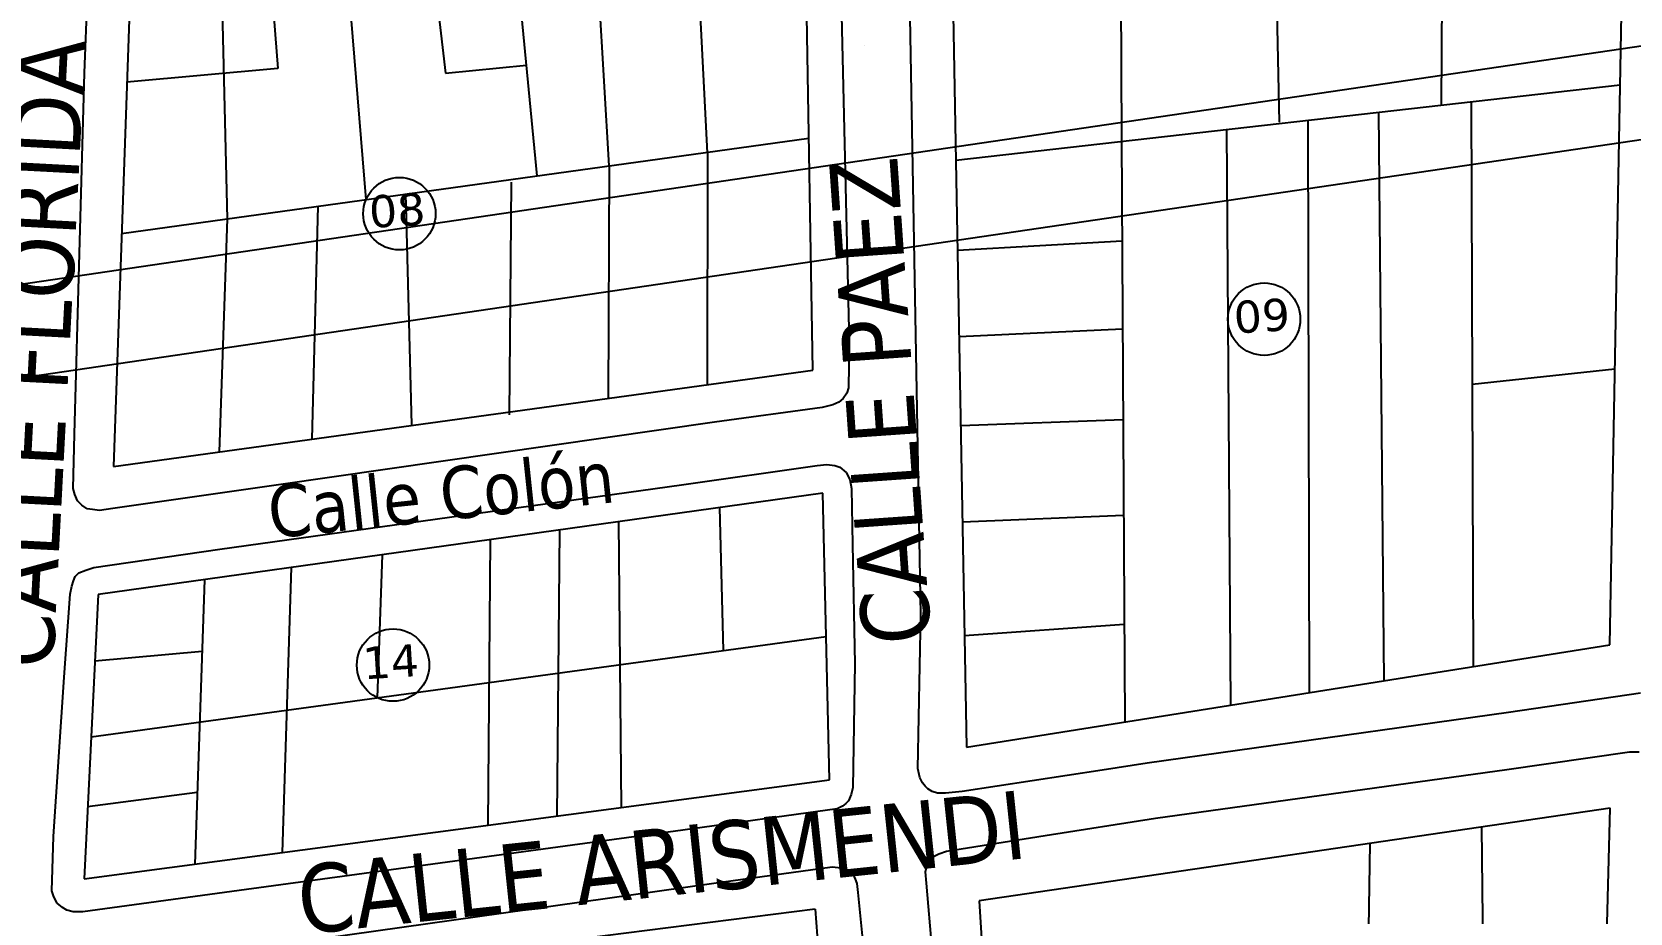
# Model space of a CAD drawing. Header units: metres. Extents: x 2 to 659295185, y -28 to 1124222152.
# Drawn here: x 657015.6 to 657214.2, y 1123997.2 to 1124106.7 of the extents above; entities that cross this region are included whole.
import ezdxf
from ezdxf.enums import TextEntityAlignment as Align

# ---------------------------------------------------------------- set-up
doc = ezdxf.new("R2010")
doc.units = ezdxf.units.M
doc.header["$MEASUREMENT"] = 0
for name, color, linetype in [('CALLES', 1, 'CONTINUOUS'), ('División Parroquial', 130, 'CONTINUOUS'), ('MANZANA', 30, 'CONTINUOUS'), ('Numero de manzana', 6, 'CONTINUOUS'), ('Parcelas', 140, 'CONTINUOUS')]:
    doc.layers.add(name, color=color, linetype=linetype)
doc.layers.add('LEVANTAMIENTO', color=7, linetype='CONTINUOUS', lineweight=18)
doc.styles.add('ROMAN', font='verdana.ttf')
doc.styles.get("Standard").update_dxf_attribs({"font": 'tahoma.ttf'})

msp = doc.modelspace()

# ---------------------------------------------------------------- linework, layer by layer
at = {"layer": 'División Parroquial', "color": 1, "flags": 128}
for points in [[(655228.2993, 1126747.0884), (655417.4425, 1125604.451), (655519.2869, 1124981.3778), (655578.3684, 1124612.6329), (655612.1598, 1124420.9019), (655644.8628, 1124208.4752), (655659.3755, 1124145.7179), (655704.068, 1124069.4635), (655766.2087, 1124005.1965), (655831.623, 1123959.4359), (655914.4772, 1123930.0218), (655992.9694, 1123928.9321), (656078.6272, 1123940.1598), (656245.6138, 1123964.0049), (656743.7041, 1124035.5804), (658039.8848, 1124226.3115)], [(658480.577, 1123580.0076), (658492.1763, 1123631.4687), (658520.1298, 1123754.3737), (658546.5907, 1123940.9057), (658561.3177, 1124038.3659), (658586.3109, 1124167.6196), (658611.3288, 1124300.9225), (658037.6324, 1124214.3101), (656741.4517, 1124023.5789), (656243.3614, 1123952.0035), (656076.3748, 1123928.1583), (655990.717, 1123916.9306), (655912.2248, 1123918.0204), (655829.3706, 1123947.4344), (655763.9563, 1123993.1951), (655701.8156, 1124057.462), (655657.1231, 1124133.7165), (655642.6105, 1124196.4737), (655609.9074, 1124408.9005), (655576.116, 1124600.6315), (655517.0345, 1124969.3764), (655415.1901, 1125592.4496), (655226.0469, 1126735.087)]]:
    msp.add_lwpolyline(points, dxfattribs=at)
at = {"layer": 'LEVANTAMIENTO', "lineweight": -3}
msp.add_line((657119, 1124105), (657119, 1124105), dxfattribs=at)
at = {"layer": 'MANZANA', "lineweight": -2}
for p, q in [((657022.092, 1124101.6724), (657022.4878, 1124112.0702)), ((657116.1853, 1124108.8309), (657117.1336, 1124068.0292)), ((657126.0473, 1124034.3361), (657124.7362, 1124108.541)), ((657020.8716, 1124056.7615), (657022.092, 1124101.6724)), ((657117.1336, 1124068.0292), (657117.0511, 1124062.4903)), ((657116.3997, 1124061.1606), (657115.8555, 1124060.7207)), ((657116.8367, 1124061.8305), (657116.3997, 1124061.1606)), ((657117.0511, 1124062.4903), (657116.8367, 1124061.8305)), ((657113.7775, 1124060.0508), (657100.411, 1124058.2212)), ((657115.0886, 1124060.3808), (657113.7775, 1124060.0508)), ((657115.8555, 1124060.7207), (657115.0886, 1124060.3808)), ((657100.411, 1124058.2212), (657046.211, 1124050.4628)), ((657020.6819, 1124050.0129), (657020.8716, 1124056.7615)), ((657113.1508, 1124052.8523), (657114.3547, 1124052.9723)), ((657114.3547, 1124052.9723), (657115.336, 1124052.8623)), ((657096.2881, 1124050.4628), (657113.1508, 1124052.8523)), ((657115.336, 1124052.8623), (657115.9956, 1124052.6423)), ((657115.9956, 1124052.6423), (657116.7707, 1124051.9825)), ((657116.7707, 1124051.9825), (657117.2078, 1124051.1026)), ((657117.2078, 1124051.1026), (657117.4304, 1124050.0029)), ((657020.9046, 1124049.243), (657020.6819, 1124050.0129)), ((657021.2344, 1124048.4632), (657020.9046, 1124049.243)), ((657046.211, 1124050.4628), (657025.6212, 1124047.4934)), ((657038.9052, 1124042.4644), (657096.2881, 1124050.4628)), ((657117.4304, 1124050.0029), (657117.5706, 1124043.0343)), ((657021.7869, 1124047.9133), (657021.2344, 1124048.4632)), ((657022.4465, 1124047.4734), (657021.7869, 1124047.9133)), ((657023.1062, 1124047.3734), (657022.4465, 1124047.4734)), ((657023.9803, 1124047.2634), (657023.1062, 1124047.3734)), ((657025.6212, 1124047.4934), (657023.9803, 1124047.2634)), ((657023.2464, 1124040.1849), (657038.9052, 1124042.4644)), ((657117.5706, 1124043.0343), (657117.8592, 1124028.2173)), ((657020.9458, 1124039.0651), (657021.3828, 1124039.505)), ((657021.3828, 1124039.505), (657022.2569, 1124039.8449)), ((657022.2569, 1124039.8449), (657023.2464, 1124040.1849)), ((657020.3026, 1124036.8555), (657020.517, 1124037.8453)), ((657020.517, 1124037.8453), (657020.7314, 1124038.5152)), ((657020.7314, 1124038.5152), (657020.9458, 1124039.0651)), ((657019.577, 1124026.5576), (657020.3026, 1124036.8555)), ((657125.6927, 1124015.2), (657126.0473, 1124034.3361)), ((657117.8592, 1124028.2173), (657117.5953, 1124012.8404)), ((657018.2411, 1124006.7617), (657019.577, 1124026.5576)), ((657215.5065, 1124024.5481), (657199.0808, 1124022.1585)), ((657199.0808, 1124022.1585), (657154.1821, 1124015.8798)), ((657198.8911, 1124015.08), (657214.1129, 1124017.2495)), ((657214.1129, 1124017.2495), (657215.3168, 1124017.2495)), ((657154.1821, 1124015.8798), (657148.5997, 1124014.97)), ((657125.9236, 1124014.0902), (657125.6927, 1124015.2)), ((657126.2535, 1124013.4303), (657125.9236, 1124014.0902)), ((657126.5833, 1124012.9904), (657126.2535, 1124013.4303)), ((657148.5997, 1124014.97), (657131.1845, 1124012.3405)), ((657155.1964, 1124009.0212), (657198.8911, 1124015.08)), ((657117.3809, 1124011.9506), (657117.0593, 1124011.1808)), ((657117.5953, 1124012.8404), (657117.3809, 1124011.9506)), ((657126.9131, 1124012.6605), (657126.5833, 1124012.9904)), ((657127.4656, 1124012.3305), (657126.9131, 1124012.6605)), ((657128.117, 1124012.1106), (657127.4656, 1124012.3305)), ((657129.1065, 1124012.1106), (657128.117, 1124012.1106)), ((657131.1845, 1124012.3405), (657129.1065, 1124012.1106)), ((657115.6411, 1124010.171), (657096.4777, 1124007.5415)), ((657116.2925, 1124010.5109), (657115.6411, 1124010.171)), ((657116.7295, 1124010.8408), (657116.2925, 1124010.5109)), ((657117.0593, 1124011.1808), (657116.7295, 1124010.8408)), ((657096.4777, 1124007.5415), (657040.406, 1123999.8931)), ((657141.5083, 1124006.8617), (657155.1964, 1124009.0212)), ((657018.0515, 1124000.013), (657018.2411, 1124006.7617)), ((657129.2467, 1124004.922), (657141.5083, 1124006.8617)), ((657126.8472, 1124003.2524), (657127.2842, 1124003.8123)), ((657127.2842, 1124003.8123), (657127.6058, 1124004.2522)), ((657127.6058, 1124004.2522), (657128.2654, 1124004.5921)), ((657128.2654, 1124004.5921), (657129.2467, 1124004.922)), ((657100.0069, 1124000.9229), (657115.0144, 1124002.9824)), ((657115.0144, 1124002.9824), (657115.7812, 1124002.8725)), ((657115.7812, 1124002.8725), (657116.5481, 1124002.7725)), ((657116.5481, 1124002.7725), (657117.0923, 1124002.4426)), ((657117.0923, 1124002.4426), (657117.6448, 1124002.0026)), ((657117.6448, 1124002.0026), (657117.8674, 1124001.4428)), ((657117.8674, 1124001.4428), (657118.0901, 1124000.8929)), ((657126.6328, 1124002.3726), (657126.8472, 1124003.2524)), ((657126.7482, 1124000.9329), (657126.6328, 1124002.3726)), ((657018.2741, 1123999.2332), (657018.0515, 1124000.013)), ((657040.406, 1123999.8931), (657021.9023, 1123997.3736)), ((657033.6526, 1123991.5648), (657100.0069, 1124000.9229)), ((657118.0901, 1124000.8929), (657118.2055, 1123999.7931)), ((657118.2055, 1123999.7931), (657119.8052, 1123983.9763)), ((657127.9026, 1123987.6656), (657126.7482, 1124000.9329)), ((657018.7194, 1123998.4634), (657018.2741, 1123999.2332)), ((657019.3791, 1123997.9135), (657018.7194, 1123998.4634)), ((657019.9233, 1123997.5835), (657019.3791, 1123997.9135)), ((657020.6902, 1123997.3636), (657019.9233, 1123997.5835)), ((657021.9023, 1123997.3736), (657020.6902, 1123997.3636))]:
    msp.add_line(p, q, dxfattribs=at)
at = {"layer": 'Numero de manzana', "lineweight": -2}
for centre in [(657061.2348, 1124084.1523), (657168.7105, 1124071.0409), (657060.4442, 1124028.0494)]:
    msp.add_circle(centre, 4.5001, dxfattribs=at)
at = {"layer": 'Parcelas', "lineweight": -3}
for p, q in [((657211.6666, 1124030.5584), (657213.6441, 1124135.5093)), ((657190.9443, 1124132.6079), (657190.7214, 1124097.6327)), ((657169.881, 1124130.174), (657170.5664, 1124095.5209)), ((657150.8106, 1124127.8778), (657150.9766, 1124093.4749)), ((657129.7625, 1124124.7881), (657131.74, 1124017.8645)), ((657112.6401, 1124064.6868), (657111.6323, 1124122.3845)), ((657087.3183, 1124090.0948), (657085.6237, 1124118.7452)), ((657099.5338, 1124091.7105), (657098.0638, 1124120.4859)), ((657078.3524, 1124088.8517), (657075.5988, 1124117.3425)), ((657045.2983, 1124113.1027), (657046.1137, 1124102.2049)), ((657057.0896, 1124085.9037), (657054.761, 1124114.4268)), ((657027.7221, 1124110.6433), (657025.6971, 1124052.7401)), ((657039.1374, 1124112.2406), (657039.8338, 1124083.5113)), ((657066.0105, 1124109.7938), (657066.9599, 1124101.6278)), ((657046.1137, 1124102.2049), (657027.3667, 1124100.4799)), ((657066.9599, 1124101.6278), (657077.0236, 1124102.6004)), ((657130.3913, 1124090.7856), (657212.9781, 1124100.1587)), ((657182.9407, 1124096.7496), (657183.5762, 1124026.0971)), ((657194.4653, 1124098.0576), (657194.7002, 1124027.8638)), ((657174.1388, 1124095.7506), (657174.3303, 1124024.6287)), ((657026.7096, 1124081.6917), (657112.1362, 1124093.5357)), ((657150.9766, 1124093.4749), (657151.408, 1124020.9882)), ((657164.0408, 1124094.6046), (657164.5399, 1124023.0738)), ((657099.5338, 1124091.7105), (657099.4807, 1124062.8039)), ((657087.3183, 1124090.0948), (657087.1875, 1124061.1894)), ((657075.1362, 1124088.0688), (657074.8819, 1124059.1685)), ((657051.0836, 1124085.071), (657050.3452, 1124056.1269)), ((657062.0076, 1124086.6587), (657062.7381, 1124057.9058)), ((657039.8338, 1124083.5113), (657038.8177, 1124054.543)), ((657130.598, 1124079.6114), (657151.0522, 1124080.773)), ((657130.796, 1124068.9035), (657151.1173, 1124069.8402)), ((657025.6971, 1124052.7401), (657112.6401, 1124064.6868)), ((657194.5828, 1124062.9607), (657212.3128, 1124064.8496)), ((657131.0009, 1124057.8242), (657151.1843, 1124058.5815)), ((657113.876, 1124049.4273), (657023.8052, 1124036.8045)), ((657114.6841, 1124013.7887), (657113.876, 1124049.4273)), ((657101.4993, 1124029.8642), (657101.0665, 1124047.6321)), ((657088.4521, 1124045.8643), (657088.8156, 1124010.3526)), ((657131.222, 1124045.8711), (657151.255, 1124046.6887)), ((657072.5372, 1124043.6339), (657072.2299, 1124008.1495)), ((657081.1153, 1124044.8361), (657080.8139, 1124009.2897)), ((657059.1052, 1124041.7516), (657058.4893, 1124023.9961)), ((657047.7828, 1124040.1648), (657046.6794, 1124004.7555)), ((657036.9982, 1124038.6534), (657035.8221, 1124003.3133)), ((657023.8052, 1124036.8045), (657022.0369, 1124001.4822)), ((657131.4838, 1124031.7167), (657151.3358, 1124033.1242)), ((657022.921, 1124019.1434), (657114.2801, 1124031.608)), ((657023.393, 1124028.5702), (657036.7025, 1124029.7672)), ((657131.74, 1124017.8645), (657211.6666, 1124030.5584)), ((657022.0369, 1124001.4822), (657114.6841, 1124013.7887)), ((657022.4878, 1124010.4891), (657036.1198, 1124012.258)), ((657211.7237, 1124010.2782), (657133.3086, 1123998.7308)), ((657209.461, 1123924.9196), (657211.7237, 1124010.2782)), ((657195.7108, 1124007.9202), (657195.917, 1123989.8292)), ((657181.8695, 1124005.8819), (657180.3197, 1123920.7017)), ((657112.9158, 1123997.699), (657024.6055, 1123986.568)), ((657112.9158, 1123997.699), (657114.2004, 1123979.5893)), ((657133.3086, 1123998.7308), (657138.3379, 1123914.6254))]:
    msp.add_line(p, q, dxfattribs=at)

# ---------------------------------------------------------------- texts
at = {"layer": 'CALLES', "color": 0}
for s, height, rotation, p in [('CALLE FLORIDA', 8.5, 87, (657015.9684, 1124066.7944)), ('CALLE PAEZ', 8.5, 94, (657120.9746, 1124060.8567)), ('Calle Colón', 6.5, 6, (657066.3748, 1124049.5329)), ('CALLE ARISMENDI', 8.5, 6, (657093.8059, 1124003.5501))]:
    msp.add_text(s, height=height, rotation=rotation, dxfattribs=at).set_placement(p, align=Align.MIDDLE)
at = {"layer": 'Numero de manzana', "lineweight": -2, "style": 'ROMAN'}
for s, p in [('08', (657057.5872, 1124082.3757)), ('09', (657165.0629, 1124069.2643)), ('14', (657056.7966, 1124026.2728))]:
    msp.add_text(s, height=4, rotation=3.491535, dxfattribs=at).set_placement(p)

doc.saveas('drawing.dxf')
